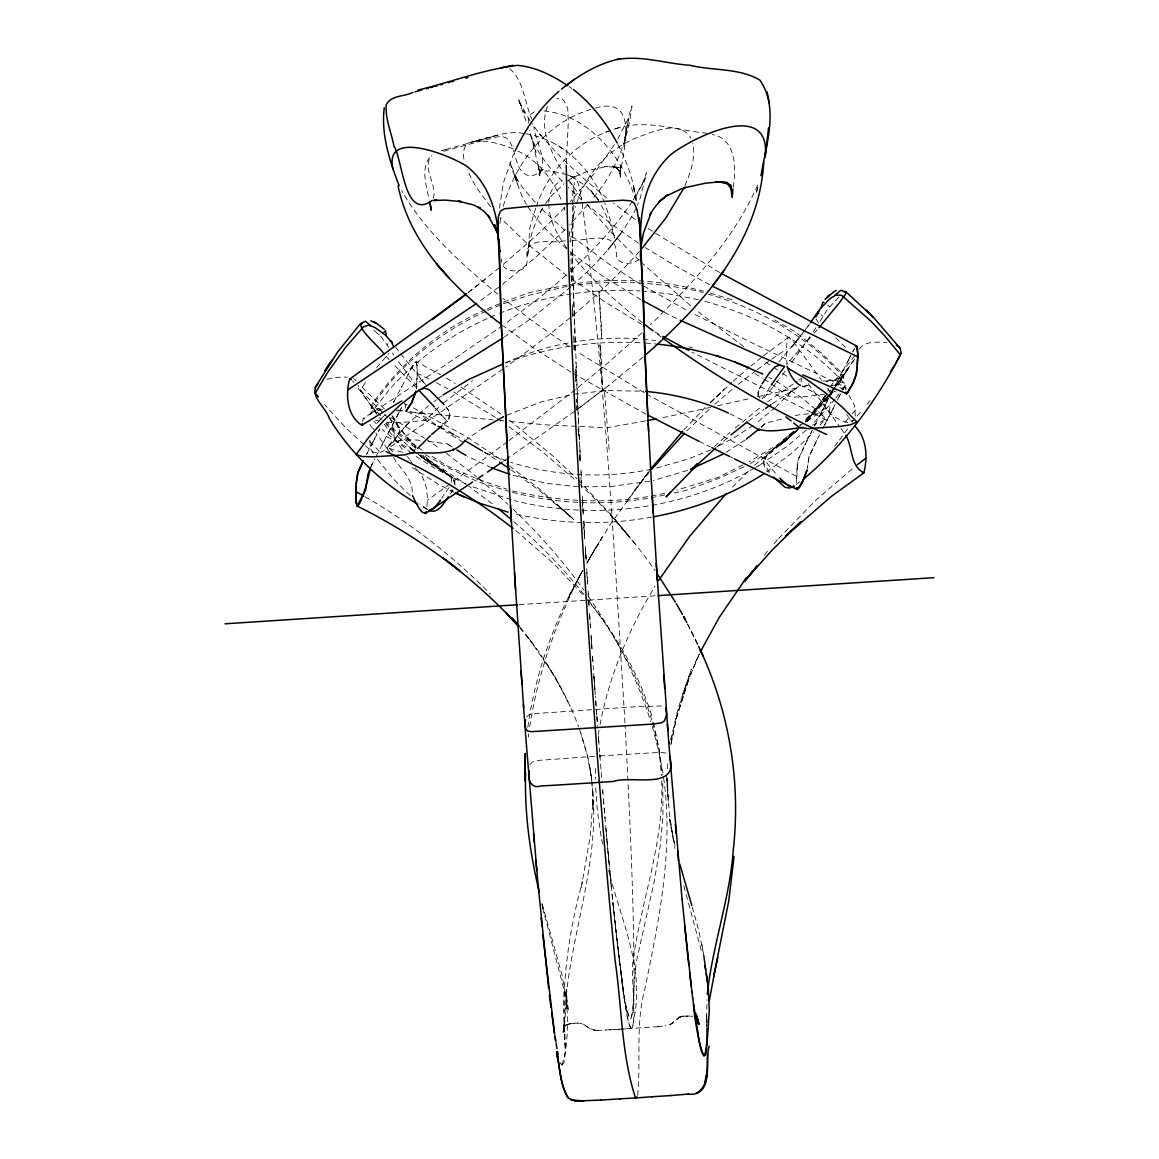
<?xml version="1.0" encoding="UTF-8"?>
<svg xmlns="http://www.w3.org/2000/svg" width="1159" height="1159" viewBox="0 0 1159 1159"><rect width="100%" height="100%" fill="white"/><g stroke="black" fill="none" stroke-linecap="round" stroke-linejoin="round"><path stroke-width="0.75" stroke-dasharray="5 3.75" d="M570.677 241.956L571.619 224.469L575.588 206.519M706.7 1018.037L706.961 999.652M807.128 440.377L798 460.456L796.378 482.81M796.986 467.685L796.407 484.013M661.688 780.876C664.078 840.666 642.448 897.327 633.741 955.668C629.656 976.327 636.885 998.479 630.989 1018.515L630.308 1018.631C622.586 1002.984 623.513 983.832 620.065 966.794M528.301 123.216C527.794 117.957 530.75 112.191 536.356 111.365M595.422 768.46L595.349 779.123M485.52 309.714C439.116 329.663 399.507 363.94 371.184 405.636L371.141 408.258L378.602 415.646M566.273 163.622L568.33 121.608L567.707 108.222L563.853 100.398L561.68 98.921L556.755 98.312M601.42 326.447L598.942 290.923L601.666 338.732L601.449 326.997M774.734 320.014L795.769 332.155L821.427 353.002L843.824 374.879L843.766 377.501L834.48 389.931M667.512 780.282L667.309 789.25L667.251 778.776L669.366 814.096L675.002 848.605M572.517 206.447L572.647 263.397L575.342 350.829M562.173 1065.338L564.563 1061.369L565.433 1049.75C560.304 992.93 567.461 936.168 582.542 881.304M572.56 204.824C572.43 184.368 576.255 164.882 581.485 199.203M417.211 374.14L417.153 375.617M573.995 202.188C573.98 195.306 575.588 186.324 569.388 181.499M416.776 383.252C416.849 371.141 419.993 347.657 408.055 374.618M417.124 376.298L416.965 379.674M564.592 1024.078L563.868 1032.568L565.099 1024.513L563.622 1028.424L565.882 1024.585L564.433 1027.048M667.512 768.75L667.83 763.057M416.574 469.294C427.381 480.058 428.468 495.588 426.512 509.83M499.442 208.185L503.31 183.021L513.495 154.176M416.4 388.106L416.805 382.702M416.747 383.803L416.327 388.758M801.072 382.137L801.318 379.341M573.806 205.1L572.097 256.182L577.921 408.939M787.019 365.273L786.324 349.294L787.425 338.95L788.786 337.283L793.611 342.064L820.862 379.196M369.88 440.333L370.373 448.519L374.632 455.4M566.722 181.499L574.69 176.298L571.199 178.37L589.83 170.17L608.098 166.23L604.274 166.664L615.516 167.113L612.488 166.143L615.328 167.287L619.341 171.431L617.675 168.953L620.253 174.473C623.122 150.569 640.55 93.879 593.944 108.511M797.044 466.802L798.623 458.327L803.911 446.679M362.521 421.557L363.477 418.138L366.679 420.529M733.096 187.425C736.53 168.779 736.153 138.529 712.104 134.531M548.844 202.463C549.265 193.77 553.147 183.701 562.057 180.674M528.258 737.356L528.707 733.777M499.906 223.397L500.659 218.153M455.081 485.114C452.676 471.191 431.597 466.918 423.499 455.241M563.723 1028.12L564.94 1020.079L563.115 1032.278L565.983 1008.562L566.664 989.308L567.099 1007.924L566.563 996.523C567.519 1018.616 568.939 1044.694 561.97 1065.092M454.835 483.955C455.893 476.784 446.635 474.668 442.608 470.916L453.85 479.087L435.016 465.194L440.565 469.496L423.774 455.313M623.788 146.614L625.701 133.372M445.998 407.07C450.619 411.735 451.677 420.5 444.665 423.629M527.838 727.301C535.299 672.437 554.857 619.616 582.006 571.503M598.406 734.415L599.058 730.271M670.844 744.904L677.001 715.378L688.779 678.522L676.277 718.377L670.815 744.73L672.539 734.502M529.721 726.621C538.109 672.148 556.899 619.543 582.571 570.88M670.67 739.964L678.116 708.424L691.445 668.96L680.97 699.268M600.014 724.752C609.228 675.567 629.12 628.786 655.052 586.164M855.328 416.124L854.56 405.404L849.098 395.465M564.332 1024.223L563.202 1028.439L566.027 1024.788L572.372 1023.281L566.186 1024.73M581.267 887.577L590.395 835.306L592.901 800.507L592.872 806.519L592.655 789.25C601.26 877.725 557.624 961.347 565.433 1049.75L564.39 1020.05M637.638 1095.385C641.014 1060.326 635.48 1024.426 644.665 989.757C659.196 919.768 674.147 847.751 663.31 776.066M825.367 395.683C818.066 408.765 838.015 421.123 848.924 422.615M433.336 198.377C437.494 184.281 421.398 168.055 431.525 155.61M831.119 394.379L833.133 388.627M676.277 718.377L689.706 676.494L699.601 653.314L684.129 690.069M757.638 187.222L756.001 193.93L757.827 187.41M451.387 482.332L451.271 476.668L434.35 466.251L420.195 455.893M503.31 206.172C515.262 162.84 546.526 122.477 590.844 109.381M365.201 445.708L372.879 452.01L378.095 453.328L383.803 450.764L392.075 443.202L397.899 435.77L399.869 430.554L396.132 421.383L392.539 416.023M576.588 203.405C585.889 174.241 607.881 149.366 636.363 137.791C652.401 132.083 679.406 119 691.039 138.124M633.263 199.884L642.129 184.382L646.447 172.807L640.507 197.218L637.479 205.027M535.719 208.026L529.909 227.454L527.606 256.849C528.823 240.116 534.024 223.89 541.963 209.156L539.761 212.894L543.078 207.533M536.298 206.476C547.83 172.459 574.328 143.325 608.461 131.228M530.185 764.839L532.024 762.115L536.936 760.521L595.06 756.233M757.667 185.034C733.792 239.362 692.358 283.651 650.503 324.737M547.526 106.309C538.384 129.04 551.655 153.379 563.419 172.474M695.328 662.455L699.384 653.85M827.801 391.09L828.569 388.859M684.752 185.889C690.59 172.677 695.777 157.827 692.85 143.223M757.986 396.624L757.957 392.423L761.144 385.425L758.16 392.423L758.986 396.9M825.121 395.393L822.6 400.753L823.223 404.897M370.387 467.7L374.85 458.79M371.068 466.251L373.734 460.949M824.875 424.469L835.972 402.926M806.664 441.289L810.923 432.944M822.919 428.294L834.48 405.853M810.431 433.901L812.401 430.061M811.401 431.988L811.894 431.032M366.925 453.662L371.228 445.302M760.29 387.005L759.478 388.569M821.412 412.532L819.5 416.24M824.947 405.621L827.062 401.521M839.507 377.356L835.451 385.252L835.943 384.295M820.949 413.444L823.223 409.011M804.824 444.897L805.751 443.1M822.774 409.866L825.367 404.795M829.366 412.053L830.554 401.985M816.617 440.536L808.996 456.675L807.359 468.337L808.996 456.675L819.485 434.987M366.461 454.56L367.389 452.749M384.324 440.536L380.587 447.78M635.48 197.262L645.186 178.472L642.129 184.382M829.149 397.45L826.642 402.332M851.039 355.089L849.663 357.754M814.936 425.107L819.992 415.299M850.576 355.972L848.272 360.42M814.415 426.106L815.443 424.107M838.986 378.356L846.881 363.1M839.681 395.726L837.334 400.275L840.681 393.828M370.735 446.258L373.241 441.42M843.549 369.533L842.057 372.401M830.858 394.147L833.538 388.96M374.777 438.464L372.227 443.375M378.834 430.684L379.79 428.816M393.799 401.898L408.504 373.749M392.278 425.295L401.782 407.2M846.418 363.998L847.809 361.318M847.345 362.202L848.736 359.536M374.256 439.449L379.312 429.743M393.321 402.81L394.277 400.971M376.081 456.429L393.93 422.137M396.784 416.617L401.014 408.605M401.376 387.338L401.869 386.382M410.344 370.228L415.98 361.521L440.507 374.719M390.496 428.714L386.44 436.421L413.241 450.59M452.517 489.779L450.981 492.503M373.299 429.381L373.951 428.178M636.262 208.156C620.876 238.334 597.16 263.368 572.068 285.737M586.787 563.173L602.043 537.414L586.744 562.97M486.056 311.249C439.725 332.111 398.71 365.36 371.141 408.258L383.701 409.446C379.616 410.75 368.142 410.808 369.953 417.168M617.761 139.066L627.468 120.145L631.959 106.164C628.048 140.558 614.748 173.198 592.003 199.377M582.6 570.344L567.649 599.131L582.76 570.286M838.942 296.95L827.454 309.381L818.877 323.231M587.077 562.854L591.394 555.407L587.12 562.723M596.363 546.454L589.323 558.537L611.17 523.086L648.982 471.496M859.268 349.12C865.251 340.529 877.812 342.267 886.954 342.398M762.086 398.87L767.49 390.641M451.387 492.85L453.097 489.982M526.519 716.943L529.185 714.639L535.936 713.524L635.089 706.787L663.354 705.903M450.518 493.27L450.054 494.024M449.098 487.432L441.622 498.384M854.618 359.116L835.668 386.526M420.007 440.449C412.923 438.841 375.791 439.739 393.973 452.575M632.379 201.275C615.313 227.178 593.799 249.909 570.981 270.815M614.4 144.687L593.915 173.792L570.257 201.565M852.126 422.18L853.575 419.92M841.796 388.613C843.332 387.686 845.172 386.367 845.331 384.426C808.301 343.31 757.349 315.335 704.064 301.137M825.556 395.581L814.371 410.619L826.816 394.538M815.994 327.722L813.024 332.227M770.257 386.498L768.229 389.554M853.69 360.406L835.088 385.092M809.953 336.776L789.815 364.955M845.041 422.412L849.156 417.11M429.467 157.566C420.485 169.909 426.874 186.642 429.12 200.072M365.491 382.499L360.304 390.076L376.313 413.256M847.591 428.917L839.464 440.043M854.893 355.581L830.655 386.208M827.28 398.088L804.201 422.137M828.308 396.624L843.824 374.879M369.547 414.69L390.395 388.395C417.646 358.319 451.431 334.328 488.562 318.001M841.898 390.032L844.752 386.063M803.94 331.532L809.489 324.056M841.985 377.892L836.827 384.759M819.775 425.136C836.827 410.083 802.274 413.575 795.277 415.704M835.465 386.729L848.967 367.881L836.972 384.687M807.649 326.606L808.924 324.911L802.086 333.98L803.404 332.271M828.279 398.218L806.621 422.064M829.308 396.842L833.437 391.307M634.321 490.909L650.996 468.671M785.266 371.054L779.616 378.486M626.831 500.804L651.068 468.772M836.016 397.87L839.985 392.684M834.726 387.7L830.134 393.596M545.556 203.506L551.945 195.219L564.158 183.615M377.341 423.093L378.066 422.166M778.645 379.732L776.704 382.253M830.641 393.031L832.756 390.293M797.537 339.775L798.913 338.066L791.351 347.454L802.419 333.517M634.929 490.069L649.518 471.93M775.733 383.499L773.748 386.034M639.261 259.036C633.553 264.672 619.312 265.57 616.327 256.574C618.674 227.555 586.758 241.869 569.895 240.203L569.982 242.014M837.754 442.245L834.263 446.606M772.749 387.294L762.26 400.029M819.485 406.505L805.476 421.905L829.004 395.002M815.646 408.997L805.766 420.731L812.445 412.952M805.433 421.948L829.322 394.625M830.366 393.307L833.509 389.381M870.148 400.507L864.802 407.084M388.511 445.505L408.142 423.571L428.569 405.679M798.913 338.066L778.732 362.144M376.661 367.678L388.888 353.394M832.77 389.902L829.974 393.336M824.382 419.442L820.63 422.195L812.502 425.194M824.092 401.188L828.511 395.784L805.491 421.804L828.511 395.784M378.428 421.702L380.949 418.848M764.259 555.118L769.576 548.801M835.016 399.174L812.401 424.339M587.671 204.708L569.547 225.049M796.74 388.279C769.59 403.086 816.385 394.958 824.657 394.161M827.077 396.769L804.013 421.123M817.109 329.808L814.284 333.053M810.474 337.443L786.918 363.969M857.023 416.124L860.398 412.285M774.096 543.585L777.732 539.457M639.29 251.474C600.203 295.835 553.524 332.662 505.686 367.07M828.917 392.206L831.003 389.844M683.955 429.815L705.092 407.606M415.675 448.736L413.908 450.721L413.024 450.011M852.082 413.749L855.53 409.982M778.66 538.428L815.95 500.108L854.386 467.048M388.844 347.468L380.514 335.965L381.963 334.386M791.438 391.307L776.356 406.548M387.28 344.571L388.106 343.687M564.708 207.562L538.776 233.452L500.862 266.469M766.823 471.872L793.147 452.068L813.951 431.756M761.188 427.323L765.969 423.035L783.919 418.5M386.7 422.238L400.174 422.542L425.107 420.456L440.855 405.36M793.698 431.597C787.381 445.505 750.757 454.169 768.374 472.22M732.459 487.113L749.076 470.467M565.418 229.308L535.458 257.501L502.427 284.346M381.137 418.645L383.89 416.081M793.089 432.119L764.781 457.617L789.453 437.291M809.156 436.885L809.953 436.074M686.809 430.902L710.119 408.533M796.928 430.09L790.409 436.407M796.653 430.612L779.558 445.911L799.623 427.772L783.571 442.535L798.725 428.671M710.728 402.289L731.778 382.484M710.597 402.419L724.578 388.96L710.293 402.637M795.088 431.916L783.6 442.521M426.135 419.978L421.123 413.604L409.996 411.793M789.308 437.494L797.175 430.076M853.285 420.224L851.633 421.514M641.869 332.865L608.997 362.028L577.979 387.57M754.552 465.281L793.785 431.438M806.36 429.946L787.512 446.056L759.348 465.31M714.524 446.577L729.938 432.452M765.07 423.513L760.695 427.483M800.463 424.426L799.565 425.252M565.853 275.451L542.369 295.487L505.657 323.448M570.822 286.853L533.053 317.088L504.556 336.878M733.125 381.282L749.482 367.113M643.013 357.102L607.316 386.642L577.37 409.286L608.91 385.252M714.886 404.187L733.212 388.453M775.53 407.36L756.103 423.267M716.87 446.983L729.648 435.987M735.357 427.859L762.129 406.027M443.39 402.984L472.568 380.818M793.553 431.264L777.399 444.781L748.975 461.919M800.275 425.643L802.97 423.383M799.724 481.695L796.407 484.404M499.471 267.628L467.83 292.778M750.887 365.983L762.1 356.914M763.506 355.784L788.091 337.501M738.211 384.382L754.683 371.503M575.371 389.641L508.642 440.826M441.84 424.122C448.779 421.499 452.387 412.821 446.258 407.432M797.233 430.496L777.37 446.186L750.424 463.586M384.223 415.82L385.339 414.994M468.178 292.575L485.215 279.478M464.991 440.608L480.087 429.975M577.37 409.286L578.863 408.156L575.98 410.228L578.863 408.156M498.631 287.244L479.304 301.485M507.323 441.825L451.445 482.854M748.511 420.978L764.143 409.373M757.276 369.591L770.329 360.174M565.085 1025.976L567.084 1024.513M767.562 401.912L797.291 381.137M450.098 483.825L427.251 500.355M806.997 421.297L826.005 407.809L839.391 426.28M433.814 401.666L436.494 399.725M437.841 398.754L441.869 395.842M502.818 369.142L387.425 448.91L375.791 432.872M574.502 411.344L509.308 457.226M502.876 325.418L446.114 364.419L362.999 418.674M745.005 440.087L725.882 452.445M771.648 359.247L786.324 349.294M753.147 425.339L735.009 437.233L716.755 446.997M772.401 403.694L799 386.309M503.455 461.21L507.845 458.211M798.725 380.181L801.593 378.269M754.726 467.932L744.831 473.538C674.828 510.612 591.104 519.913 514.408 500.63M755.682 467.381L760.058 464.904M831.597 385.425L836.247 385.165L843.448 389.757M669.974 1024.947L678.479 1017.747L682.955 1016.24L679.855 1016.805L683.317 1016.023L679.855 1016.805M742.803 465.005L718.102 477.349L676.769 490.156M487.591 310.496L501.775 304.281M506.7 415.212L541.717 401.738L571.778 394.567M680.405 1016.675L672.452 1023.383L664.875 1025.99M744.049 466.773L718.073 478.696L685.273 490.634L673.307 493.154M487.142 308.975L501.804 302.745M711.003 449.779L688.75 458.863L654.647 468.511M490.112 317.334L497.877 313.988M505.02 362.984C546.874 343.846 593.553 335.704 639.435 338.848M506.092 362.81C549.366 346.671 596.088 340.224 642.144 342.876M621.21 1029.134L631.771 1028.482L633.669 1024.628L633.973 985.179L636.103 962.955L654.255 881.318L660.369 845.07L662.977 815.893L662.731 780.021M687.49 470.409L653.314 480.478M499.428 313.321C543.89 295.748 592.235 287.954 639.956 290.952M503.441 302.137L529.692 292.488L567.374 284.94M615.733 128.707C645.766 118.464 677.479 130.692 707.743 133.299M605.824 132.14L618.37 127.78M836.175 391.134L830.293 392.901M503.412 303.745L529.634 295.11L567.345 286.287M445.722 149.424L441.637 150.612L497.544 135.284L471.322 141.92C462.919 143.948 462.571 154.292 464.353 161.101M326.896 379.312L337.631 377.312L347.135 377.066M802.347 386.744L809.475 384.788M443.738 151.221C458.906 146.99 474.074 142.905 489.315 138.906C495.748 137.11 505.266 133.792 509.352 141.369C517.102 151.8 514.48 173.024 529.895 175.835C555.378 173.401 534.661 140.891 533.879 126.592M823.151 381.079L835.798 380.616L844.563 383.122M664.802 493.169C614.502 505.063 561.724 502.195 511.554 490.779M680.058 1016.834L680.913 1016.617M710.554 407.36L659.674 418.37M717.566 405.795L750.873 398.319M757.885 396.755L796.45 388.106M803.462 386.541L810.474 384.962M826.237 381.427L843.766 377.501C808.403 336.646 759.884 309.105 708.323 294.14M664.759 494.951C614.473 506.469 561.376 505.165 511.525 492.126M649.808 481.188L610.75 486.534L580.224 486.838M651.503 469.236C604.926 478.754 555.972 476.421 510.568 462.267M645.549 420.876L606.722 427.787L545.252 424.817L505.759 421.05M651.836 517.102C605.969 525.476 558.29 524.332 512.973 513.278M573.473 394.292L605.795 390.54L643.955 391.22M569.127 284.694C613.575 277.059 659.848 279.652 703.426 291.112M571.3 1023.571L574.531 1023.194M569.098 286.114C613.893 279.42 659.384 282.057 703.397 292.459M657.718 1026.686L665.396 1025.976M565.23 240.608C553.756 244.578 533.14 236.407 527.099 249.736C525.853 255.98 529.808 264.759 523.158 268.816C514.48 273.249 500.891 270.8 501.311 258.776M682.752 1016.226L692.749 1016.24M658.225 1026.671L604.94 1030.134M519.073 604.665L656.168 595.74M599.898 755.914L660.268 752.394L667.7 753.278M619.457 1029.235L597.74 1030.365M574.371 1023.238L577.646 1023.064M685.867 1015.95L692.546 1016.226M598.174 1030.337C589.873 1032.061 585.309 1022.586 577.501 1023.107M641.666 291.068L667.236 293.604L699.109 299.848M578.428 486.794L546.309 483.303L511.539 474.958M543.89 110.873C589.496 115.567 621.905 156.32 634.871 197.609M643.013 339.181L655.53 340.5M645.534 343.035L655.646 343.977M396.262 410.648L403.448 411.329M410.619 412.01L493.198 419.862M500.369 420.543L503.962 420.891M428.511 441.463L447.244 443.767L452.097 447.707M524.143 133.575C506.86 129.938 490.083 137.95 473.48 141.398C487.099 139.775 500.702 143.977 513.234 148.917M402.564 452.314L389.612 448.562M397.841 410.025L404.404 410.981M595.581 1030.221L589.438 1028.352L583.151 1023.976M379.355 421.181L375.386 420.181M525.78 133.792C562.492 139.573 590.96 168.504 604.274 202.057M631.771 1028.482L630.264 1027.207L628.25 1021.354L623.716 995.958L611.851 892.343M511.148 499.717L471.119 486.244M689.04 346.845L692.488 347.801M566.867 174.574L550.322 170.822L539.949 171.199L543.672 169.649L539.37 172.227L541.557 170.387L538.935 174.285L541.412 169.489L539.601 174.038L540.08 170.17L539.761 175.907L538.269 164.578L539.442 171.184L531.271 136.356L536.038 152.322L529.112 129.837M710.351 293.198L734.574 300.471M509.801 491.604L478.667 482.13L447.736 467.628L425.194 454.487M505.99 460.717L483.477 452.097M478.725 479.507L506.628 489.098M567.302 174.734L575.328 178.095L568.287 175.154M491.445 467.7L467.483 456.24M475.465 478.116L447.765 466.222L429.743 454.936M509.685 68.714C524.027 80.594 524.534 102.847 531.851 119.203M407.388 411.793L436.537 425.541M729.924 413.72L745.063 421.456M412.387 467.584L437.508 483.796L454.024 492.314M466.425 484.361L436.407 469.366L413.14 454.487M845.722 387.265L844.897 386.903L843.028 389.54L845.404 386.773L845.94 389.438L845.722 387.265L754.944 344.324L692.14 313.104M429.033 379.022L417.24 373.314L417.037 367.751M450.808 490.837L451.633 491.228M729.489 456.429L732.705 457.993M404.346 403.506L407.403 405.013M413.502 407.997L464.991 435.885L502.151 460.398M698.978 441.275L710.221 446.852M826.99 420.311L691.995 352.133M517.783 150.989C538.602 160.898 553.582 180.196 561.811 201.376M436.335 382.745L447.896 388.859M664.252 312.22L676.986 318.739M645.969 414.169L572.43 373.01M709.714 284.781L676.784 266.744L645.128 247.519M768.765 377.226L771.72 378.79M796.334 476.335L647.128 394.393M685.983 309.873L641.782 284.969M455.081 435.262L461.369 438.696M422.948 507.077L428.279 510.003M640.826 299.587L601.767 275.509L570.532 252.184M754.857 373.546L762.419 378.095M654.951 331.952L660.224 334.908M827.468 400.637L802.245 385.831M453.647 391.988L495.501 417.472M719.725 272.51L653.922 232.336M390.974 417.588L424.542 438.16M353.466 378.587L356.219 380.934M463.325 442.318L445.607 431.67M571.546 176.501L585.947 186.106L598.623 200.058L589.598 188.96L592.553 192.582M644.216 392.698L577.298 351.843M641.825 324.433L605.621 302.34L568.562 276.9M420.558 454.777L465.932 484.056M365.244 496.82C411.141 523.448 453.27 556.465 490.547 594.205M445.722 473.437L449.069 475.422L420.384 455.994L443.245 471.945M446.403 378.24L455.226 383.528M461.123 387.048L500.891 414.038M776.168 381.152L801.347 397.421L824.165 416.501M640.275 284.042L607.461 263.05L569.996 234.842M570.938 372.082L531.213 346.324L503.528 326.085M563.651 149.323L555.625 144.281M419.239 448.359L422.238 450.243M763.911 379.036L768.388 381.847M450.75 476.349L451.546 476.856M483.984 451.967L498.327 461.21M774.661 368.2L777.399 369.982M782.876 373.56L788.337 377.124M638.464 243.173L610.416 223.397L587.149 204.737M648.142 228.468L652.474 231.365M568.62 346.135L534.458 322.419L503.064 298.457M569.199 86.65L571.88 88.461M765.722 362.13L771.691 366.186M496.863 418.37L503.614 422.977M425.933 439.058L439.594 448.403M448.127 444.129L452.459 447.113M411.764 453.531L382.151 429.424M511.047 469.83L538.66 489.982L572.763 518.566L556.943 504.266L573.662 519.493L539.935 489.417L506.425 463.499M771.271 383.861L788.12 396.421M635.393 219.558L613.459 203.26M509.004 426.7L544.31 453.328L576.849 481.492M435.741 424.86L421.499 413.821M427.222 509.25L419.993 503.861M467.323 485.027L494.473 505.585M446.302 453.27L476.494 476.639M743.759 346.671L696.037 310.148M661.181 336.965L654.371 331.865M567.142 275.842L528.287 244.665L499.993 217.428M420.384 455.994L431.322 464.165L418.558 454.531M416.385 446.215L393.567 429.062L387.352 422.557M373.749 330.329L375.139 331.387M821.166 314.799L822.962 316.233M606.838 198.059L579.268 174.734L557.088 153.437L538.515 132.72L541.195 136.038L530.909 122.246M509.236 420.08L551.814 455.023L577.081 478.768M642.434 322.637C616.443 302.006 591.467 279.71 570.894 253.575M375.603 331.764L380.514 335.965M415.139 447.736L393.538 430.453L386.063 423.049M414.125 450.952L399.696 438.29L385.672 423.861M419.616 455.386L422.354 457.588L411.387 448.75L414.053 450.923M827.874 305.382L829.583 306.744M497.819 294.198C461.789 263.962 425.339 232.003 401.709 190.699M515.712 530.46L554.132 564.027L584.382 596.349M412.59 449.663L407.099 445.027M690.605 305.686L640.434 261.63M369.764 441.593L380.674 452.618M389.467 418.573L397.754 425.556L416.038 447.62M564.752 230.38L539.891 207.287M479.073 478.725L507.961 504.339M513.857 521.724C539.5 543.948 563.39 568.258 584.353 594.958M566.65 248.794C551.959 236.233 538.196 222.267 527.504 206.085M363.883 444.592L345.049 427.048L324.592 404.65M384.672 414.4L387.063 416.501M384.44 408.953L361.608 386.802M410.17 495.617L393.712 479.333L377.544 459.5M581.746 200.043L567.924 187.135M392.032 415.777L396.624 422.456L399.507 432.51M382.325 412.271L360.304 390.076L358.189 385.382M818.544 322.97L815.979 318.899M835.697 337.805L846.91 348.787M579.297 483.767C607.374 510.119 633.133 539.051 655.11 570.721M513.017 509.134C539.123 534.024 563.187 561.159 584.165 590.525M639.131 260.384L610.836 231.93L586.251 203.752M416.675 388.062L392.8 363.578M578.312 480.014L610.967 514.712L629.279 536.936L610.185 513.915L628.482 535.661L617.254 522.695M373.937 421.311L376.226 423.672M371.184 405.636L382.369 417.356M414.429 446.186L416.038 447.881M535.168 202.303L521.811 186.498L514.437 175.473L518.102 181.166L509.786 162.622L518.595 186.976M562.158 181.326C548.83 167.2 535.907 151.612 529.88 132.836M389.149 359.696L385.585 355.871M775.385 473.046L767.012 463.238L765.592 458.66L766.65 455.791L763.911 459.312L763.564 463.035L770.692 473.886M411.286 442.752L412.85 444.476M435.625 408.272L447.374 421.572L434.929 408.084M760.058 398.319L759.217 397.276M352.582 380.92L354.06 382.687M395.407 347.034L425.339 384.324M420.195 378.442L426.744 385.947M409.735 441.014L396.407 424.122L393.031 417.515M585.498 597.638C615.415 633.22 639.594 674.234 652.662 719.029M626.295 533.169L635.132 543.933M520.174 627.294C544.6 657.211 565.143 690.532 578.616 726.809M519.725 627.671L534.936 646.49M490.518 206.751L475.712 186.556L467.034 169.649M417.327 386.889L396.61 359.319M376.545 413.082L357.45 387.207M581.905 198.305L567.533 178.703M588.511 600.29C616.211 636.726 638.899 677.421 652.169 721.362M808.287 383.687L826.005 407.809M821.441 379.964L821.992 380.732M528.794 638.203L555.625 677.798L570.199 706.468M369.721 424.469L372.445 428.207M827.454 388.193L831.872 394.292M840.985 428.468L844.853 433.872M846.505 414.371L847.78 416.124M384.078 424.02L404.114 451.836M379.457 417.631L381.239 420.094M848.402 416.994L849.025 417.863M566.838 248.098C557.522 235.161 548.815 220.282 548.873 203.868M849.634 418.718L850.257 419.572M850.865 420.413L851.459 421.253M393.437 457.37C400.391 468.931 413.459 479.218 412.198 494.053M407.388 456.414L409.301 459.08M415.371 467.628L415.98 468.468M409.924 459.964L410.547 460.833M411.155 461.702L411.764 462.557M387.425 448.91L390.148 452.763M588.207 596.248C615.052 634.668 636.653 676.928 650.779 721.651M530.011 120.913L518.464 100.311L524.636 113.147L522.274 108.251M392.379 353.133L393.77 355.19M595.769 196.537L599.565 202.361M560.913 1063.745L561.449 1064.585L560.55 1062.615M546.411 663.281L561.55 689.054M389.757 417.472L392.742 424.831L394.567 440.348M617.906 144.426C627.12 161.521 633.104 180.167 636.378 199.276M416.298 361.695L416.907 365.462M687.577 623.919L698.037 644.897M526.49 204.636L521.608 195.422L513.002 171.46M601.463 205.288L611.01 226.005L614.487 238.001L611.097 222.18L604.882 203.52M687.751 624.44L697.964 644.882M691.213 631.278L697.964 645.201M520.869 105.295L518.261 98.298L527.07 124.274M579.152 728.258L587.091 754.089L591.684 778.558L588.091 758.334L580.731 732.604M563.969 207.273L564.94 210.301M692.256 907.004L698.399 929.156L703.31 952.539M652.56 722.694L658.718 748.178L662.34 774.763M652.227 726.302L659.428 754.219L662.876 772.937M688.576 903.339L702.195 953.843M686.171 894.603L688.171 901.876M609.967 875.552C621.89 921.782 644.245 968.576 634.074 1017.501C629.974 1056.342 620.862 972.111 620.398 971.271M683.796 885.809L685.375 891.677M542.18 903.672L561.869 974.415L568.576 1009.909M608.62 870.337L609.518 873.814M541.775 903.875L544.02 913.191M542.542 907.352L565.969 997.059M653.517 722.477L659.254 750.105L661.441 775.777M674.958 845.433L669.598 819.065L673.524 841.101M601.651 839.42L602.593 844.085M625.483 1003.129C634.538 1050.358 634.277 970.315 633.987 964.954C633.307 885.07 629.265 805.259 625.121 725.476M669.598 819.065L671.93 832.075M601.086 836.219L597.262 810.127L595.465 784.397M701.905 944.339L703.774 955.48M624.918 1000.289L616.892 940.21M589.786 766.736L591.684 778.558M582.224 203.564C605.143 376.124 614.212 550.206 625.034 723.839M591.698 779.384L591.148 775.139L593.176 796.697M619.21 960L616.545 937.327M619.688 965.563L615.762 930.025M609.127 449.446L604.607 392.162M616.762 940.355L614.705 920.362M614.603 919.29L615.994 933.459M613.415 908.033L615.226 926.36M449.735 413.806L449.938 415.82M607.91 850.663L614.458 919.029M612.807 902.006L613.763 911.351M611.025 883.998L605.911 828.178M611.329 887.606L609.706 870.728M569.286 231.423L569.895 240.203M608.91 862.021L607.055 841.144M607.287 844.071L605.751 826.773M600.637 349.511L599.783 342.963L602.26 387.961M602.303 388.497L602.55 390.815L602.376 379.515M606.114 830.51L603.607 801.391M600.71 350.308L602.318 378.5M604.172 808.113L605.056 818.587M602.637 789.916L602.926 793.35M602.637 789.656L603.897 804.737M601.231 772.531L602.072 783.006M599.783 754.495L600.014 757.349M599.855 755.32L601.115 770.923M598.435 737.211L598.884 743.006M598.623 739.341L599.609 752.119M596.871 716.436L597.609 726.273M598.348 735.748L598.855 742.513M595.668 700.427L596.755 714.784M596.769 715.016L595.407 696.53M596.899 716.653L597.392 723.187M593.944 676.407L594.915 689.851M593.698 673.393L595.277 694.864M592.568 656.82L593.451 669.902M593.987 676.957L594.944 690.315M591.409 639.927L591.988 648.374M592.51 656.081L592.988 662.876M590.235 624.078L590.467 627.627M591.09 636.508L591.945 648.866M589.004 606.229L588.164 593.683M589.627 615.168L590.597 628.048M591.061 634.828L592.032 649.286M586.758 572.503L587.468 582.991M589.612 613.372L590.25 622.948M417.023 367.432L416.921 365.824M587.497 580.789L587.714 584.208M588.149 591.076L589.163 606.519M585.628 554.944L585.295 549.656L585.976 560.217M586.208 560.058L585.281 544.904M586.729 568.547L587.7 583.832M666.831 778.92L668.439 805.143M585.788 553.408L586.208 560.246M582.426 503.846L582.644 507.367M583.078 514.422L582.369 502.079M583.861 521.318L584.86 538.095M580.905 477.45L581.485 487.997M591.887 782.05L593.553 810.025L593.365 801.101M582.615 499.355L583.47 514.654M583.861 521.173L584.15 526.229M579.891 459.906L579.543 453.633L580.094 463.412M666.599 775.414L667.772 796.262L667.251 778.776M582.426 496.038L582.89 504.672M581.05 471.858L581.948 488.171M578.138 428.642L578.573 436.407L578.124 428.642M579.775 446.983L580.616 463.136M580.978 469.656L581.152 472.915M579.123 434.263L579.457 440.623M579.486 441.637L580.195 455.748M579.399 439.869L578.08 412.865M575.168 372.445L575.632 381.354L575.183 369.475M578.631 424.266L575.791 362.043M574.082 349.83L573.662 335.617M574.125 346.222L574.299 349.815M572.358 304.976L572.85 316.653M571.344 280.406L570.808 267.454M572.589 314.987L572.285 306.642M706.816 1024.107L706.903 1026.961M571.503 281.709L570.822 251.271M405.447 407.881L405.186 404.056L405.462 408.576M706.657 1014.907L706.773 1021.803M706.802 1023.527L706.86 1026.961M564.013 992.321L564.143 1011.329M620.673 165.896L620.5 177.24L619.341 170.735L620.253 174.473L620.673 165.896M628.642 118.769L624.368 141.05L628.642 118.769M823.093 399.247L824.208 397.334L823.093 399.247M853.227 350.916L852.807 351.699L854.415 348.83L853.227 350.916M610.836 246.07L607.953 249.736L621.123 233.017L610.836 246.07M408.75 422.963L402.955 428.816L408.75 422.963M605.795 390.54L602.492 390.54L605.78 390.569M619.138 167.649L612.343 166.476L619.138 167.649M617.819 168.808L615.328 167.287L617.819 168.808M452.981 478.059L451.938 477.131L452.908 478.015M398.783 426.99L398.319 426.121L398.783 426.99M636.204 200.637L633.176 185.107L636.175 200.594M565.983 995.161L565.578 992.35L567.287 1008.736L565.983 995.161M584.614 539.094L583.846 526.765L584.629 539.094M577.139 410.127L576.574 399.449L577.153 410.127M564.621 1027.352L564.563 1018.138L564.636 1033.364L564.621 1027.352"/><path stroke-width="1.5" d="M707.483 1054.313C707.193 1068.612 710.8 1096.834 688.011 1094.096M525.23 758.58L524.868 780.789L525.317 753.35L524.853 775.241M566.244 165.288C569.75 361.84 582.876 558.131 597.175 754.161C602.477 823.223 608.243 892.242 615.168 961.144C621.832 1006.36 621.296 1054.111 635.393 1097.587L636.972 1096.965M525.592 772.821C524.447 813.082 529.924 853.314 539.384 892.387M857.399 364.621L857.732 353.133L856.66 346.106L855.733 346.845L856.82 346.121L857.341 347.092L857.819 356.827L856.414 373.734L852.691 383.803L846.707 393.756L802.738 374.835M855.052 426.222C867.019 438.435 867.743 457.37 863.861 472.858L831.336 496.414L785.411 536.226L801.014 521.608L771.575 550.684L744.382 581.383L757.392 565.621L744.165 581.688M355.784 493.618L356.277 483.52M355.813 495.835L356.103 485.708M356.248 483.926L357.74 473.176L363.245 460.789L357.957 472.423L356.436 481.304M356.306 483.1L356.378 482.245M857.269 366.621L856.139 374.951L853.966 381.079L847.91 392.524L846.707 393.756L846.027 392.582M401.753 400.927L361.782 425.208C347.106 415.965 345.281 394.842 349.612 379.225L466.469 293.835M709.178 1046.171C704.86 1060.615 712.191 1085.157 696.124 1093.169M707.309 994.263C712.394 945.541 729.837 898.906 733.285 849.88C740.934 781.702 729.214 711.814 700.166 649.692M732.937 189.134L732.14 197.638L730.518 184.861L731.865 190.25L726.577 182.093L729.33 185.237L725.577 182.687L729.098 184.194L719.377 181.702L725.708 182.528L715.755 181.977L718.957 181.905L705.541 183.165L683.216 188.091L685.94 187.28M734.053 856.429L728.721 901.18L713.712 976.429L717.827 957.247M760.985 175.719C765.998 145.208 779.254 107.628 759.797 80.072C739.167 67.773 712.901 70.916 690.083 65.295C665.874 63.687 641.246 55.024 617.023 59.544M768.547 127.867L765.143 157.146C771.662 98.196 692.3 137.457 670.366 154.958C623.136 199.522 646.823 270.25 643.593 326.461M529.083 770.764C527.388 778.558 530.576 789.293 540.92 785.99C565.07 784.643 589.207 783.035 613.343 781.441C631.858 774.922 680.101 791.481 669.438 755.769M815.849 317.001L819.92 309.12L829.569 298.993L835.987 294.951L841.68 295.342L870.655 320.884L884.563 335.675L900.427 354.929C875.914 401.405 844.085 445.143 803.694 478.957M362.347 423.499L361.782 425.208M763.752 162.086C759.232 242.072 702.803 304.701 645.592 354.842M704.86 1082.854L706.179 1074.958M709.308 1000.753L714.437 973.096M641.289 245.056L643.448 233.075L651.257 212.474L649.779 215.009C654.299 206.91 660.514 199.884 668.106 194.553L659.065 201.738L665.947 196.248L681.695 188.627M640.319 256.458L640.97 245.636L639.319 217.82M426.251 511.554C422.325 518.319 414.154 498.892 412.503 495.617M384.266 107.758C380.818 134.125 389.743 161.246 399.16 185.744M525.635 719.667L524.824 723.767L525.954 729.388L527.838 731.097L531.416 731.677L653.633 724.013L661.688 722.738L664.484 720.869L666.613 714.538L665.773 707.874M317.986 383.933C307.541 394.625 326.418 407.867 329.272 418.399C350.96 453.821 381.818 483.274 417.718 504.078M700.355 651.793L719.406 617.182L746.439 577.544M515.045 151.119C525.563 128.591 540.007 107.686 558.87 91.344M683.477 188.671L665.744 218.182L641.478 248.997M315.016 387.686L337.53 352.177L360.463 323.68L365.375 321.26L370.663 325.534M821.137 307.599L822.861 302.282L823.875 302.369M895.574 363.448L901.253 353.118L900.123 348.279L873.408 317.305L846.07 291.88L845.433 294.328L839.377 302.789L818.964 327.664M762.028 383.875L769.257 373.097L774.777 366.983L779.297 365.172L784.73 366.389L771.242 385.005M894.719 364.853L890.416 371.865M658.645 580.413L689.837 536.095L726.374 493.517M816.197 315.422L817.689 313.292L818.877 313.292M759.435 429.366C770.778 432.973 789.221 428.83 802.752 427.483M448.374 496.675L447.881 497.414M440.492 500.123L439.855 501.065M439.739 501.253L433.973 508.424L429.062 510.322M447.635 497.791C443.289 503.687 438.073 514.176 429.12 510.409M835.016 295.313L840.695 290.329L846.244 292.082M818.761 310.713L810.416 322.781M712.727 285.505L724.636 269.757M650.996 468.671L682.752 431.177M651.633 469.395L684.549 433.22M383.977 332.126L385.454 330.619L386.338 335.878M825.049 299.471L834.074 291.517M432.307 200.348C404.071 221.369 402.897 159.913 393.93 146.034C391.322 132.416 385.15 118.971 386.237 104.947C390.699 95.11 404.332 96.762 412.821 92.459M417.472 448.533L430.322 435.741M670.8 491.764L666.106 496.834L696.907 465.208L715.596 448.084M691.039 470.047L697.052 463.701M410.17 453.024C428.801 451.691 451.894 457.631 464.991 440.608M431.539 434.596L441.985 425.788M758.957 429.004L746.396 439.044M390.25 341.427L391.452 341.224L393.22 346.019M414.198 452.111L404.752 454.879L373.488 456.82L362.115 456.516L356.175 454.487L368.823 437.305L383.542 420.717L400.246 404.94L419.616 389.685L424.484 388.265L429.178 389.728L444.056 404.563M453.473 450.243L453.386 449.084M730.981 434.915L747.091 422.035M458.08 300.311L466.657 293.734M561.492 89.142C578.776 75.147 598.493 63.122 620.543 58.674M565.766 85.867L574.357 79.334M857.211 464.817L865.816 458.298M432.177 319.696L459.659 299.123M476.682 303.354L347.772 390.003M800.405 385.411C793.973 382.369 789.351 373.633 787.236 366.548M765.519 408.432L771.025 404.636M487.345 472.177L501.977 462.209M503.122 337.834L421.775 388.844M472.597 482.072L425.208 513.683M477.015 479.102L482.912 475.147M443.202 394.871L468.873 379.399L502.963 363.998M764.027 473.669C730.59 495.313 692.575 509.54 653.488 516.813M481.507 429.076L503.614 416.646M844.433 292.387L845.983 291.836M722.868 454.227L690.822 469.149M349.612 379.225L351.307 379.674M834.987 291.01L836.233 290.416M863.861 472.858C849.764 465.599 852.85 447.128 845.853 435.349M440.695 84.81L442.564 84.274M414.98 91.822L421.688 89.982M434.813 86.461L436.827 85.896M418.08 90.04C451.213 82.173 483.68 69.265 517.522 65.382C535.864 66.961 552.756 75.683 567.852 85.737M465.701 78.131L467.888 77.537M430.612 87.606L432.756 87.041M448.113 82.724L449.967 82.231M426.208 88.779L428.439 88.185M451.822 81.753L453.691 81.26M501.021 67.816L513.162 65.295M647.316 420.558L656.139 418.993M434.828 200.391L436.9 200.116L433.669 200.478L445.201 200.101L461.224 201.608L458.399 201.173L473.509 204.94L480.348 208.33L477.957 206.925L484.23 211.575L489.822 217.602L487.896 215.212L497.095 231.901L494.531 224.643L497.588 233.901M670.597 1095.559L688.432 1094.096M635.827 1097.935L652.387 1096.747M225.02 623.803L517.262 604.781M657.979 595.625L933.98 577.66M601.043 1100.094L620.094 1098.833M651.966 1096.762L671.018 1095.545M619.674 1098.877L636.248 1097.906M601.463 1100.05L575.415 1101.05L568.359 1098.21C560.029 1085.172 560 1068.859 557.059 1054.111M571.3 1099.978L584.006 1100.862M796.61 487.838C799.435 492.85 806.07 472.713 807.07 469.946L802.941 480.565L797.363 489.518L734.313 458.79M657.341 344.122C683.651 346.816 709.598 352.829 734.458 361.869L762.839 374.082M645.679 391.394C674.161 394.017 702.354 401.028 728.374 413.01M362.173 323.419C355.002 327.113 381.644 348.642 383.846 353.973M355.885 499.355L357.073 505.918L365.607 490.083L367.91 474.524L370.387 467.7C370.692 470.018 357.204 522.014 355.914 500.253M574.777 1100.731L575.835 1100.992M508.062 512.119L479.247 503.093L456.168 493.328M370.808 320.782L376.878 323.564L384.151 329.228M509.844 474.408L491.445 467.7M571.155 1100.007L571.923 1100.282M716.32 355.451L719.638 356.74M735.009 362.072L749.105 367.722M780.905 365.476L680.159 320.261M386.179 451.677C431.409 471.887 474.074 497.776 513.017 528.374M455.371 492.952L465.266 497.515M826.628 434.495C768.765 408.185 713.886 375.429 662.571 337.979M857.819 356.827L712.611 286.302M698.978 441.275L647.562 414.994M711.829 447.649L729.489 456.429M438.059 426.309L444.114 429.337M662.658 311.409L642.376 300.442M356.769 505.846C393.234 523.854 427.671 545.817 459.717 570.822L443.375 558.174C470.38 578.689 495.936 601.173 518.681 626.353L506.193 612.705L518.609 626.425M856.965 346.208L721.246 273.379M688.823 350.438L662.861 336.371M799.029 427.294L808.113 428.627L840.275 426.411L850.793 424.73L856.834 421.905L841.622 406.548L824.455 392.032L805.447 378.573L787.396 367.838M448.779 431.814L453.502 434.393M355.77 491.488L363.897 496.066M465.947 455.4L456.878 449.982M746.541 422.282L759.449 430.337M896.356 345.034L899.79 347.845M464.527 440.42L482.492 451.083M499.761 462.137L509.641 468.859M785.773 416.863L791.09 420.891M653.024 330.837L643.723 323.665M500.818 324.042C454.719 288.852 410.3 244.824 398.03 185.875M497.935 508.381L511.612 519.783M793.683 422.934L798.754 427.091M573.227 89.373C591.583 103.73 606.128 122.55 617.124 142.992M873.408 317.305L866.164 310.047M418.834 390.192L434.422 406.925M797.218 489.475L796.566 487.461M780.92 479.247L788.366 485.78L791.785 486.809L794.176 486.186L789.453 488.055L785.049 487.316L773.401 476.957M780.601 478.899L779.833 478.044M448.982 277.87L436.392 263.803L446.722 275.364M512.278 617.863L519.058 625.932M318.305 396.914L315.277 393.002L327.954 371.894L345.556 347.425L363.375 326.896L368.417 325.157L374.806 327.389L385.657 335.27L392.452 343.006M657.124 573.633L675.378 602.072M568.504 1098.167C559.927 1084.592 560.043 1067.381 556.769 1052.039M676.262 603.622L682.492 614.458M685.317 619.746L683.694 616.617L685.288 619.601M683.694 616.617L686.809 622.542M698.544 646.418L703.209 656.052M846.316 393.669L845.983 392.032M696.675 1016.486L698.906 1024.049L696.791 1015.719M696.487 1016.559L698.718 1024.121L697.646 1020.413M695.69 1013.024L698.906 1024.049M691.793 905.396L679.811 864.107M393.002 169.228C383.194 127.476 452.488 156.378 467.12 166.548C484.303 179.891 493.111 201.173 496.849 222.093C500.746 262.108 499.515 302.513 502.311 342.629M557.595 1051.865L558.174 1054.647M429.482 201.767L431.235 210.199L430.438 204.39M767.142 92.01L769.417 103.165M704.831 965.78L705.599 969.692M556.132 1043.114L557.001 1048.779M555.683 1040.55L554.77 1035.001M703.774 955.48L708.265 988.163L709.322 1010.141L707.526 1037.262L705.498 1052.198L703.948 1056.081L701.644 1051.923L699.413 1042.81L692.691 998.16M706.28 973.546L706.889 977.327M555.147 1037.667L555.784 1041.68M554.538 1033.567L542.861 935.023M557.146 1054.328L558.232 1061.586M499.935 250.054L500.166 251.648M556.74 1051.836L558.145 1061.383M554.495 1033.364L551.684 1013.154M707.062 978.558L707.874 984.643M499.703 248.461L498.37 238.001L498.211 216.979L500.384 211.097L504.498 208.765L534.111 205.867L623.006 200.217L630.467 200.768L634.35 203.26L636.914 209.344L640.159 228.482L647.026 399.956M693.43 1003.926C694.516 1024.556 708.077 1092.865 706.947 1028.381M691.937 992.104L692.734 998.348M550.931 1007.562L549.395 995.161M691.981 992.278L689.605 972.329M691.213 985.932L682.072 899.355M548.627 988.41L537.646 880.26L526.519 746.193M688.823 965.302L684.65 925.809M541.152 917.667L542.021 926.49M682.072 899.413L668.917 744.889L656.255 563.491M677.653 851.184L678.551 861.195M535.878 860.442L536.762 870.467M675.349 824.484L676.117 833.509M533.56 833.683L534.328 842.723M668.671 741.731L668.801 743.31M667.338 724.201L667.83 730.59M526.519 746.193L523.39 704.281M523.636 707.541L514.466 572.691M663.759 675.175L664.715 688.518M521.014 670.974L521.956 684.389M657.341 580.398L651.271 479.826M515.552 589.641L509.482 489.026M652.213 496.356L653.183 513.002M510.424 505.541L511.394 522.187M651.257 479.797L648.2 423.354M502.093 342.702L509.453 489.055M507.656 456.458L508.54 472.669M648.634 431.206L647.026 399.841M506.425 432.582L507.236 448.417M506.411 432.51L501.253 321.956L499.138 239.478M647.794 415.487L643.882 333.415M355.9 499.804L355.784 494.227M706.715 1019.616L706.787 1022.615M355.842 497.646L355.813 496.313M415.936 391.336L411.865 402.289L406.012 411.242L411.488 403.042L415.936 391.336M331.778 360.435L325.114 370.605L331.778 360.435M829.149 295.255L827.396 296.936L829.149 295.255M375.516 322.781L373.343 321.68L375.516 322.781"/></g></svg>
